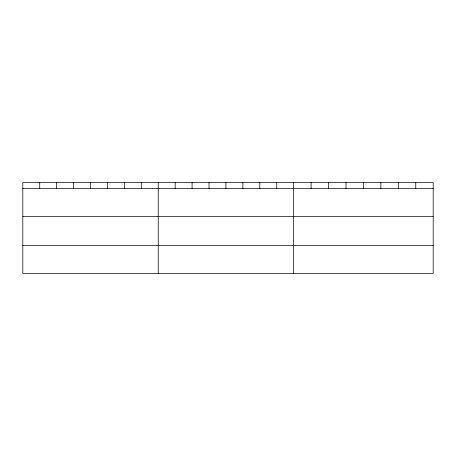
<?xml version="1.0" encoding="UTF-8"?>
<svg xmlns="http://www.w3.org/2000/svg" width="456" height="456" viewBox="0 0 456 456"><rect width="100%" height="100%" fill="white"/><g stroke="black" fill="none" stroke-linecap="round" stroke-linejoin="round"><path stroke-width="0.68" d="M433.2 216.623L433.2 182.52L22.8 182.52L22.8 273.48L433.2 273.48L433.2 216.623L22.8 216.623M22.8 188.619L433.2 188.619M22.8 245.476L433.2 245.476M415.758 182.52L415.758 188.619M398.316 182.52L398.316 188.619M380.874 182.52L380.874 188.619M363.432 182.52L363.432 188.619M345.99 182.52L345.99 188.619M328.548 182.52L328.548 188.619M311.106 182.52L311.106 188.619M293.664 182.52L293.664 273.48M276.735 182.52L276.735 188.619M259.806 182.52L259.806 188.619M242.877 182.52L242.877 188.619M225.948 182.52L225.948 188.619M209.019 182.52L209.019 188.619M192.09 182.52L192.09 188.619M175.161 182.52L175.161 188.619M158.232 182.52L158.232 273.48M141.303 182.52L141.303 188.619M124.374 182.52L124.374 188.619M107.445 182.52L107.445 188.619M90.516 182.52L90.516 188.619M73.587 182.52L73.587 188.619M56.658 182.52L56.658 188.619M39.729 182.52L39.729 188.619"/></g></svg>
